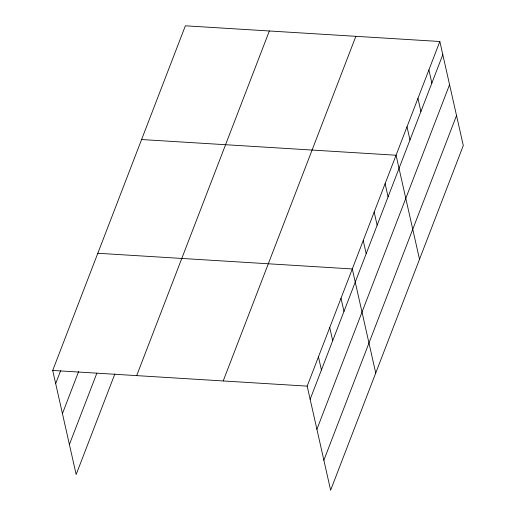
<?xml version="1.0" encoding="UTF-8"?>
<svg xmlns="http://www.w3.org/2000/svg" width="516" height="516" viewBox="0 0 516 516"><rect width="100%" height="100%" fill="white"/><g stroke="black" fill="none" stroke-linecap="round" stroke-linejoin="round"><path stroke-width="0.77" d="M114.9 373.848L76.162 474.501L52.709 370.443L185.373 25.8L439.838 41.499L463.291 145.557L330.627 490.2L307.181 386.136L439.838 41.499M55.676 383.601L60.591 370.83M62.436 413.6L78.626 371.533M69.402 444.502L96.866 373.145M136.682 375.622L269.346 30.979M223.202 380.956L355.866 36.32M310.142 399.3L442.805 54.657M316.901 429.293L449.565 84.656M323.867 460.201L456.531 115.558M141.59 139.533L396.062 155.232L419.514 259.29M97.814 253.266L352.286 268.959L375.732 373.023M52.709 370.443L307.181 386.136M428.899 69.931L431.86 83.089M417.954 98.362L420.914 111.521M407.008 126.794L409.975 139.952M385.117 183.664L388.084 196.822M374.171 212.095L377.138 225.253M363.225 240.527L366.192 253.685M341.005 298.254L343.972 311.412M329.73 327.55L332.697 340.708M318.456 356.846L321.423 370.004"/></g></svg>
